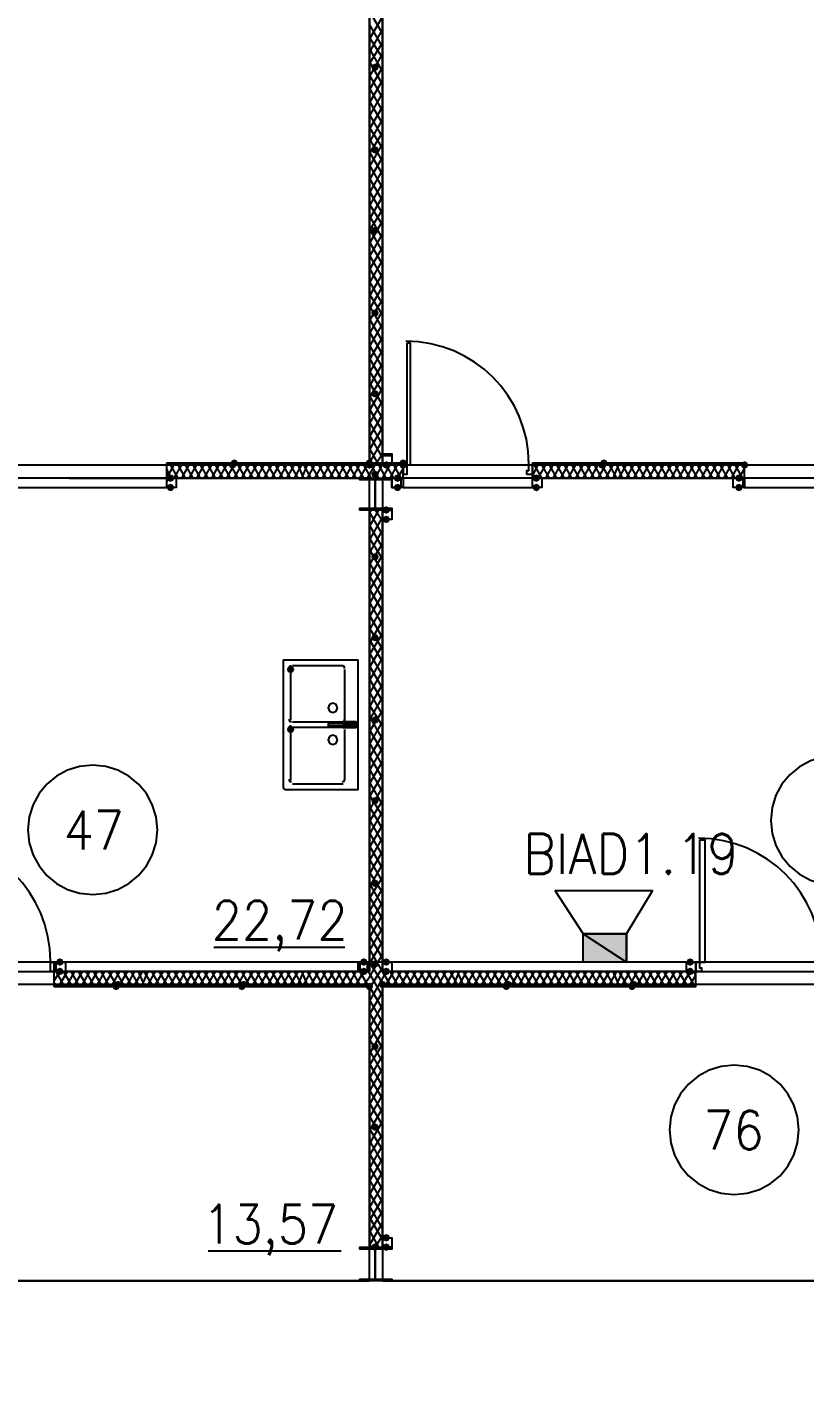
# Model space of a CAD drawing. Header units: millimetres. Extents: x 0 to 420, y 0 to 297.
# Drawn here: x 335 to 352.56, y 165.66 to 196.15 of the extents above; entities that cross this region are included whole.
import ezdxf

# ---------------------------------------------------------------- set-up
doc = ezdxf.new("R2010")
doc.units = ezdxf.units.MM
doc.layers.get('0').update_dxf_attribs({"linetype": 'CONTINUOUS'})
doc.styles.get("Standard").update_dxf_attribs({"font": 'STANDARD'})

msp = doc.modelspace()

# ---------------------------------------------------------------- hatches: boundary and pattern name
at = {"true_color": 0x000007}
for points in [[(342.942333, 195.241333), (342.917462, 195.181537), (342.857667, 195.156667), (342.797871, 195.181537), (342.773, 195.241333), (342.797871, 195.301129), (342.857667, 195.326), (342.917462, 195.301129)], [(342.942333, 193.378667), (342.917462, 193.318871), (342.857667, 193.294), (342.797871, 193.318871), (342.773, 193.378667), (342.797871, 193.438462), (342.857667, 193.463333), (342.917462, 193.438463)], [(342.942333, 191.558333), (342.917462, 191.498538), (342.857667, 191.473667), (342.797871, 191.498538), (342.773, 191.558333), (342.797871, 191.618129), (342.857667, 191.643), (342.917462, 191.618129)], [(342.942333, 189.695667), (342.917462, 189.635871), (342.857667, 189.611), (342.797871, 189.635871), (342.773, 189.695667), (342.797871, 189.755462), (342.857667, 189.780333), (342.917462, 189.755463)], [(342.942333, 187.875333), (342.917462, 187.815537), (342.857667, 187.790667), (342.797871, 187.815537), (342.773, 187.875333), (342.797871, 187.935129), (342.857667, 187.96), (342.917462, 187.935129)], [(343.196333, 186.266667), (343.171462, 186.206871), (343.111667, 186.182), (343.051871, 186.206871), (343.027, 186.266667), (343.051871, 186.326462), (343.111667, 186.351333), (343.171462, 186.326463)], [(338.328, 185.970333), (338.303129, 185.910537), (338.243333, 185.885667), (338.183538, 185.910537), (338.158667, 185.970333), (338.183537, 186.030129), (338.243333, 186.055), (338.303129, 186.030129)], [(342.942333, 186.055), (342.917462, 185.995204), (342.857667, 185.970333), (342.797871, 185.995204), (342.773, 186.055), (342.797871, 186.114796), (342.857667, 186.139667), (342.917462, 186.114796)], [(343.450333, 185.970333), (343.425462, 185.910537), (343.365667, 185.885667), (343.305871, 185.910537), (343.281, 185.970333), (343.305871, 186.030129), (343.365667, 186.055), (343.425462, 186.030129)], [(346.583, 185.970333), (346.558129, 185.910537), (346.498333, 185.885667), (346.438538, 185.910537), (346.413667, 185.970333), (346.438537, 186.030129), (346.498333, 186.055), (346.558129, 186.030129)], [(351.155, 185.970333), (351.130129, 185.910537), (351.070333, 185.885667), (351.010538, 185.910537), (350.985667, 185.970333), (351.010537, 186.030129), (351.070333, 186.055), (351.130129, 186.030129)], [(338.328, 185.758667), (338.303129, 185.698871), (338.243333, 185.674), (338.183538, 185.698871), (338.158667, 185.758667), (338.183537, 185.818462), (338.243333, 185.843333), (338.303129, 185.818463)], [(343.450333, 185.758667), (343.425462, 185.698871), (343.365667, 185.674), (343.305871, 185.698871), (343.281, 185.758667), (343.305871, 185.818462), (343.365667, 185.843333), (343.425462, 185.818463)], [(346.583, 185.758667), (346.558129, 185.698871), (346.498333, 185.674), (346.438538, 185.698871), (346.413667, 185.758667), (346.438537, 185.818462), (346.498333, 185.843333), (346.558129, 185.818463)], [(351.155, 185.758667), (351.130129, 185.698871), (351.070333, 185.674), (351.010538, 185.698871), (350.985667, 185.758667), (351.010537, 185.818462), (351.070333, 185.843333), (351.130129, 185.818463)], [(343.196333, 185.250667), (343.171462, 185.190871), (343.111667, 185.166), (343.051871, 185.190871), (343.027, 185.250667), (343.051871, 185.310462), (343.111667, 185.335333), (343.171462, 185.310463)], [(343.196333, 185.039), (343.171462, 184.979204), (343.111667, 184.954333), (343.051871, 184.979204), (343.027, 185.039), (343.051871, 185.098796), (343.111667, 185.123667), (343.171462, 185.098796)], [(342.942333, 184.192333), (342.917462, 184.132537), (342.857667, 184.107667), (342.797871, 184.132537), (342.773, 184.192333), (342.797871, 184.252129), (342.857667, 184.277), (342.917462, 184.252129)], [(342.942333, 182.372), (342.917462, 182.312204), (342.857667, 182.287333), (342.797871, 182.312204), (342.773, 182.372), (342.797871, 182.431796), (342.857667, 182.456667), (342.917462, 182.431796)], [(341.037333, 181.652333), (341.012462, 181.592537), (340.952667, 181.567667), (340.892871, 181.592537), (340.868, 181.652333), (340.892871, 181.712129), (340.952667, 181.737), (341.012462, 181.712129)], [(342.942333, 180.509333), (342.917462, 180.449537), (342.857667, 180.424667), (342.797871, 180.449537), (342.773, 180.509333), (342.797871, 180.569129), (342.857667, 180.594), (342.917462, 180.569129)], [(341.037333, 180.297667), (341.012462, 180.237871), (340.952667, 180.213), (340.892871, 180.237871), (340.868, 180.297667), (340.892871, 180.357462), (340.952667, 180.382333), (341.012462, 180.357463)], [(342.942333, 178.689), (342.917462, 178.629204), (342.857667, 178.604333), (342.797871, 178.629204), (342.773, 178.689), (342.797871, 178.748796), (342.857667, 178.773667), (342.917462, 178.748796)], [(342.942333, 176.826333), (342.917462, 176.766537), (342.857667, 176.741667), (342.797871, 176.766537), (342.773, 176.826333), (342.797871, 176.886129), (342.857667, 176.911), (342.917462, 176.886129)], [(335.830333, 175.048333), (335.805462, 174.988537), (335.745667, 174.963667), (335.685871, 174.988537), (335.661, 175.048333), (335.685871, 175.108129), (335.745667, 175.133), (335.805462, 175.108129)], [(342.688333, 175.048333), (342.663462, 174.988537), (342.603667, 174.963667), (342.543871, 174.988537), (342.519, 175.048333), (342.543871, 175.108129), (342.603667, 175.133), (342.663462, 175.108129)], [(342.942333, 175.006), (342.917462, 174.946204), (342.857667, 174.921333), (342.797871, 174.946204), (342.773, 175.006), (342.797871, 175.065796), (342.857667, 175.090667), (342.917462, 175.065796)], [(343.196333, 175.048333), (343.171462, 174.988537), (343.111667, 174.963667), (343.051871, 174.988537), (343.027, 175.048333), (343.051871, 175.108129), (343.111667, 175.133), (343.171462, 175.108129)], [(350.054333, 175.048333), (350.029462, 174.988537), (349.969667, 174.963667), (349.909871, 174.988537), (349.885, 175.048333), (349.909871, 175.108129), (349.969667, 175.133), (350.029462, 175.108129)], [(335.830333, 174.836667), (335.805462, 174.776871), (335.745667, 174.752), (335.685871, 174.776871), (335.661, 174.836667), (335.685871, 174.896462), (335.745667, 174.921333), (335.805462, 174.896463)], [(342.688333, 174.836667), (342.663462, 174.776871), (342.603667, 174.752), (342.543871, 174.776871), (342.519, 174.836667), (342.543871, 174.896462), (342.603667, 174.921333), (342.663462, 174.896463)], [(343.196333, 174.836667), (343.171462, 174.776871), (343.111667, 174.752), (343.051871, 174.776871), (343.027, 174.836667), (343.051871, 174.896462), (343.111667, 174.921333), (343.171462, 174.896463)], [(350.054333, 174.836667), (350.029462, 174.776871), (349.969667, 174.752), (349.909871, 174.776871), (349.885, 174.836667), (349.909871, 174.896462), (349.969667, 174.921333), (350.029462, 174.896463)], [(342.942333, 173.143333), (342.917462, 173.083537), (342.857667, 173.058667), (342.797871, 173.083537), (342.773, 173.143333), (342.797871, 173.203129), (342.857667, 173.228), (342.917462, 173.203129)], [(342.942333, 171.323), (342.917462, 171.263204), (342.857667, 171.238333), (342.797871, 171.263204), (342.773, 171.323), (342.797871, 171.382796), (342.857667, 171.407667), (342.917462, 171.382796)], [(342.942333, 168.613667), (342.917462, 168.553871), (342.857667, 168.529), (342.797871, 168.553871), (342.773, 168.613667), (342.797871, 168.673462), (342.857667, 168.698333), (342.917462, 168.673463)], [(343.196333, 168.825333), (343.171462, 168.765537), (343.111667, 168.740667), (343.051871, 168.765537), (343.027, 168.825333), (343.051871, 168.885129), (343.111667, 168.91), (343.171462, 168.885129)], [(343.196333, 168.613667), (343.171462, 168.553871), (343.111667, 168.529), (343.051871, 168.553871), (343.027, 168.613667), (343.051871, 168.673462), (343.111667, 168.698333), (343.171462, 168.673463)]]:
    msp.add_hatch(color=0, dxfattribs=at).paths.add_polyline_path(points, flags=0)
h = msp.add_hatch(color=0, dxfattribs=at)
h.paths.add_polyline_path([(342.730667, 186.309), (338.158667, 186.309), (342.730667, 186.266667)], flags=0)
h.paths.add_polyline_path([(338.158667, 186.309), (342.730667, 186.266667), (338.158667, 186.266667)], flags=0)
at = {"true_color": 0x0000fe}
for points in [[(339.725, 186.266667), (339.700129, 186.206871), (339.640333, 186.182), (339.580537, 186.206871), (339.555667, 186.266667), (339.580537, 186.326462), (339.640333, 186.351333), (339.700129, 186.326463)], [(339.767333, 186.309), (339.742462, 186.249204), (339.682667, 186.224333), (339.622871, 186.249204), (339.598, 186.309), (339.622871, 186.368796), (339.682667, 186.393667), (339.742462, 186.368796)], [(342.815333, 186.309), (342.790462, 186.249204), (342.730667, 186.224333), (342.670871, 186.249204), (342.646, 186.309), (342.670871, 186.368796), (342.730667, 186.393667), (342.790462, 186.368796)], [(342.815333, 186.309), (342.790462, 186.249204), (342.730667, 186.224333), (342.670871, 186.249204), (342.646, 186.309), (342.670871, 186.368796), (342.730667, 186.393667), (342.790462, 186.368796)], [(342.815333, 186.266667), (342.790462, 186.206871), (342.730667, 186.182), (342.670871, 186.206871), (342.646, 186.266667), (342.670871, 186.326462), (342.730667, 186.351333), (342.790462, 186.326463)], [(342.815333, 186.266667), (342.790462, 186.206871), (342.730667, 186.182), (342.670871, 186.206871), (342.646, 186.266667), (342.670871, 186.326462), (342.730667, 186.351333), (342.790462, 186.326463)], [(343.577333, 186.309), (343.552462, 186.249204), (343.492667, 186.224333), (343.432871, 186.249204), (343.408, 186.309), (343.432871, 186.368796), (343.492667, 186.393667), (343.552462, 186.368796)], [(343.577333, 186.266667), (343.552462, 186.206871), (343.492667, 186.182), (343.432871, 186.206871), (343.408, 186.266667), (343.432871, 186.326462), (343.492667, 186.351333), (343.552462, 186.326463)], [(348.064667, 186.266667), (348.039796, 186.206871), (347.98, 186.182), (347.920204, 186.206871), (347.895333, 186.266667), (347.920204, 186.326462), (347.98, 186.351333), (348.039796, 186.326463)], [(348.107, 186.309), (348.082129, 186.249204), (348.022333, 186.224333), (347.962538, 186.249204), (347.937667, 186.309), (347.962537, 186.368796), (348.022333, 186.393667), (348.082129, 186.368796)], [(351.282, 186.266667), (351.257129, 186.206871), (351.197333, 186.182), (351.137538, 186.206871), (351.112667, 186.266667), (351.137537, 186.326462), (351.197333, 186.351333), (351.257129, 186.326463)], [(351.282, 186.266667), (351.257129, 186.206871), (351.197333, 186.182), (351.137538, 186.206871), (351.112667, 186.266667), (351.137537, 186.326462), (351.197333, 186.351333), (351.257129, 186.326463)], [(337.100333, 174.498), (337.075462, 174.438204), (337.015667, 174.413333), (336.955871, 174.438204), (336.931, 174.498), (336.955871, 174.557796), (337.015667, 174.582667), (337.075462, 174.557796)], [(337.142667, 174.540333), (337.117796, 174.480537), (337.058, 174.455667), (336.998204, 174.480537), (336.973333, 174.540333), (336.998204, 174.600129), (337.058, 174.625), (337.117796, 174.600129)], [(339.936667, 174.498), (339.911796, 174.438204), (339.852, 174.413333), (339.792204, 174.438204), (339.767333, 174.498), (339.792204, 174.557796), (339.852, 174.582667), (339.911796, 174.557796)], [(339.979, 174.540333), (339.954129, 174.480537), (339.894333, 174.455667), (339.834538, 174.480537), (339.809667, 174.540333), (339.834537, 174.600129), (339.894333, 174.625), (339.954129, 174.600129)], [(342.815333, 174.498), (342.790462, 174.438204), (342.730667, 174.413333), (342.670871, 174.438204), (342.646, 174.498), (342.670871, 174.557796), (342.730667, 174.582667), (342.790462, 174.557796)], [(342.815333, 174.498), (342.790462, 174.438204), (342.730667, 174.413333), (342.670871, 174.438204), (342.646, 174.498), (342.670871, 174.557796), (342.730667, 174.582667), (342.790462, 174.557796)], [(343.111667, 174.540333), (343.086796, 174.480537), (343.027, 174.455667), (342.967204, 174.480537), (342.942333, 174.540333), (342.967204, 174.600129), (343.027, 174.625), (343.086796, 174.600129)], [(343.111667, 174.540333), (343.086796, 174.480537), (343.027, 174.455667), (342.967204, 174.480537), (342.942333, 174.540333), (342.967204, 174.600129), (343.027, 174.625), (343.086796, 174.600129)], [(345.905667, 174.498), (345.880796, 174.438204), (345.821, 174.413333), (345.761204, 174.438204), (345.736333, 174.498), (345.761204, 174.557796), (345.821, 174.582667), (345.880796, 174.557796)], [(345.948, 174.540333), (345.923129, 174.480537), (345.863333, 174.455667), (345.803537, 174.480537), (345.778667, 174.540333), (345.803537, 174.600129), (345.863333, 174.625), (345.923129, 174.600129)], [(348.742, 174.498), (348.717129, 174.438204), (348.657333, 174.413333), (348.597538, 174.438204), (348.572667, 174.498), (348.597537, 174.557796), (348.657333, 174.582667), (348.717129, 174.557796)], [(348.784333, 174.540333), (348.759462, 174.480537), (348.699667, 174.455667), (348.639871, 174.480537), (348.615, 174.540333), (348.639871, 174.600129), (348.699667, 174.625), (348.759462, 174.600129)]]:
    msp.add_hatch(color=0, dxfattribs=at).paths.add_polyline_path(points, flags=0)
at = {"true_color": 0x000007}
h = msp.add_hatch(color=0, dxfattribs=at)
h.paths.add_polyline_path([(343.492667, 186.309), (342.730667, 186.309), (343.492667, 186.266667)], flags=0)
h.paths.add_polyline_path([(342.730667, 186.309), (343.492667, 186.266667), (342.730667, 186.266667)], flags=0)
h = msp.add_hatch(color=0, dxfattribs=at)
h.paths.add_polyline_path([(351.197333, 186.309), (346.413667, 186.309), (351.197333, 186.266667)], flags=0)
h.paths.add_polyline_path([(346.413667, 186.309), (351.197333, 186.266667), (346.413667, 186.266667)], flags=0)
at = {"true_color": 0x000052}
h = msp.add_hatch(color=0, dxfattribs=at)
h.paths.add_polyline_path([(348.530334, 175.683333), (347.556667, 175.683333), (348.530334, 175.048333)], flags=0)
h.paths.add_polyline_path([(347.556667, 175.683333), (348.530334, 175.048333), (347.556667, 175.048333)], flags=0)
at = {"true_color": 0x000007}
h = msp.add_hatch(color=0, dxfattribs=at)
h.paths.add_polyline_path([(342.730667, 174.540333), (335.618667, 174.540333), (342.730667, 174.498)], flags=0)
h.paths.add_polyline_path([(335.618667, 174.540333), (342.730667, 174.498), (335.618667, 174.498)], flags=0)
h = msp.add_hatch(color=0, dxfattribs=at)
h.paths.add_polyline_path([(350.096667, 174.540333), (343.027, 174.540333), (350.096667, 174.498)], flags=0)
h.paths.add_polyline_path([(343.027, 174.540333), (350.096667, 174.498), (343.027, 174.498)], flags=0)

# ---------------------------------------------------------------- linework, layer by layer
at = {"color": 0, "true_color": 0x000007}
for points in [[(342.730667, 186.266667), (342.730667, 220.768333), (325.628, 220.768333), (325.628, 186.266667)], [(343.027, 186.266667), (360.129667, 186.266667), (360.129667, 220.768333), (343.027, 220.768333)], [(343.577333, 189.018333), (343.577333, 186.266667), (343.662, 186.266667), (343.662, 189.018333)], [(342.730667, 186.309), (338.158667, 186.309), (342.730667, 186.266667)], [(338.158667, 186.309), (342.730667, 186.266667), (338.158667, 186.266667)], [(338.158667, 186.266667), (338.158667, 186.309), (342.730667, 186.309), (342.730667, 186.266667), (338.158667, 186.266667), (342.730667, 186.266667), (342.730667, 186.309), (338.158667, 186.309)], [(343.492667, 186.309), (342.730667, 186.309), (343.492667, 186.266667)], [(342.730667, 186.309), (343.492667, 186.266667), (342.730667, 186.266667)], [(343.492667, 186.309), (342.730667, 186.309), (342.730667, 186.266667), (343.492667, 186.266667)], [(343.492667, 186.309), (342.730667, 186.309), (342.730667, 186.266667), (343.492667, 186.266667)], [(343.238667, 186.266667), (343.027, 186.266667), (343.027, 186.478333), (343.238667, 186.478333), (343.238667, 186.266667), (343.027, 186.266667), (343.027, 186.520667), (343.238667, 186.520667)], [(351.197333, 186.309), (346.413667, 186.309), (351.197333, 186.266667)], [(346.413667, 186.309), (351.197333, 186.266667), (346.413667, 186.266667)], [(346.413667, 186.266667), (346.413667, 186.309), (351.197333, 186.309), (351.197333, 186.266667), (346.413667, 186.266667), (351.197333, 186.266667), (351.197333, 186.309), (346.413667, 186.309)], [(343.492667, 186.055), (343.492667, 186.266667), (343.577333, 186.266667), (343.577333, 186.139667), (343.577333, 186.055)], [(343.492667, 186.266667), (343.492667, 186.055)], [(346.286667, 186.055), (346.286667, 186.139667), (346.329, 186.139667), (346.329, 186.266667), (346.413667, 186.266667), (346.413667, 186.055)], [(346.413667, 186.266667), (346.413667, 186.055)], [(325.628, 185.970333), (325.628, 174.836667), (342.730667, 174.836667), (342.730667, 185.970333)], [(343.238667, 185.250667), (342.519, 185.250667), (342.519, 185.293), (342.857667, 185.293), (342.857667, 185.928), (342.519, 185.928), (342.519, 185.970333), (343.238667, 185.970333), (343.238667, 185.928), (342.857667, 185.928), (342.857667, 185.293), (343.238667, 185.293)], [(360.129667, 185.970333), (343.027, 185.970333), (343.027, 174.836667), (360.129667, 174.836667)], [(343.492667, 185.758667), (343.238667, 185.758667), (343.238667, 185.970333), (343.492667, 185.970333)], [(343.450333, 185.758667), (343.450333, 185.970333), (343.238667, 185.970333), (343.238667, 185.758667)], [(346.625333, 185.758667), (346.413667, 185.758667), (346.413667, 185.970333), (346.625333, 185.970333), (346.625333, 185.758667), (346.413667, 185.758667), (346.413667, 185.970333), (346.625333, 185.970333)], [(350.943333, 185.970333), (351.155, 185.970333), (351.155, 185.758667), (350.943333, 185.758667), (350.943333, 185.970333), (351.197333, 185.970333), (351.197333, 185.758667), (350.943333, 185.758667)], [(343.238667, 185.039), (343.027, 185.039), (343.027, 185.250667), (343.238667, 185.250667), (343.238667, 185.039), (343.027, 185.039), (343.027, 185.250667), (343.238667, 185.250667)], [(340.783333, 181.821667), (340.783333, 178.985333), (340.825667, 178.943), (340.868, 178.943), (342.434333, 178.943), (342.476667, 178.943), (342.476667, 178.985333), (342.476667, 181.821667), (342.476667, 181.864), (342.434333, 181.864), (340.868, 181.864), (340.825667, 181.864), (340.783333, 181.864)], [(342.011, 180.7845), (341.980007, 180.85934), (341.905167, 180.890333), (341.830327, 180.85934), (341.799333, 180.7845), (341.830327, 180.70966), (341.905167, 180.678667), (341.980007, 180.70966)], [(341.841667, 180.424667), (341.799333, 180.424667), (341.799333, 180.382333), (341.841667, 180.382333), (342.392, 180.382333), (342.434333, 180.382333), (342.434333, 180.424667), (342.392, 180.424667)], [(342.138, 180.467), (342.138, 180.424667), (342.265, 180.424667), (342.265, 180.467)], [(342.138, 180.34), (342.265, 180.34), (342.265, 180.382333), (342.138, 180.382333)], [(342.265, 180.467), (342.265, 180.424667), (342.392, 180.424667), (342.434333, 180.424667), (342.434333, 180.382333), (342.392, 180.382333), (342.265, 180.382333), (342.265, 180.34), (342.434333, 180.34), (342.434333, 180.467)], [(342.011, 180.064833), (341.980007, 180.139673), (341.905167, 180.170667), (341.830327, 180.139673), (341.799333, 180.064833), (341.830327, 179.989993), (341.905167, 179.959), (341.980007, 179.989993)], [(350.181333, 177.8), (350.181333, 175.048333), (350.308333, 175.048333), (350.308333, 177.8)], [(335.534, 174.836667), (335.534, 174.921333), (335.534, 175.048333), (335.618667, 175.048333), (335.618667, 174.836667)], [(335.872667, 174.836667), (335.661, 174.836667), (335.661, 175.048333), (335.872667, 175.048333), (335.872667, 174.836667), (335.618667, 174.836667), (335.618667, 175.048333), (335.872667, 175.048333)], [(342.730667, 174.836667), (342.476667, 174.836667), (342.476667, 175.048333), (342.730667, 175.048333)], [(342.688333, 174.836667), (342.688333, 175.048333), (342.519, 175.048333), (342.519, 174.836667)], [(343.238667, 174.836667), (343.027, 174.836667), (343.027, 175.048333), (343.238667, 175.048333), (343.238667, 174.836667), (343.027, 174.836667), (343.027, 175.048333), (343.238667, 175.048333)], [(350.096667, 174.836667), (349.885, 174.836667), (349.885, 175.048333), (350.096667, 175.048333), (350.096667, 174.836667), (349.885, 174.836667), (349.885, 175.048333), (350.096667, 175.048333)], [(350.096667, 174.836667), (350.096667, 175.048333), (350.181333, 175.048333), (350.181333, 174.921333), (350.223667, 174.921333), (350.223667, 174.836667)], [(342.730667, 174.540333), (335.618667, 174.540333), (342.730667, 174.498)], [(335.618667, 174.540333), (342.730667, 174.498), (335.618667, 174.498)], [(335.618667, 174.498), (335.618667, 174.540333), (342.730667, 174.540333), (342.730667, 174.498), (335.618667, 174.498), (342.730667, 174.498), (342.730667, 174.540333), (335.618667, 174.540333)], [(350.096667, 174.540333), (343.027, 174.540333), (350.096667, 174.498)], [(343.027, 174.540333), (350.096667, 174.498), (343.027, 174.498)], [(350.096667, 174.540333), (343.027, 174.540333), (343.027, 174.498), (350.096667, 174.498)], [(350.096667, 174.540333), (343.027, 174.540333), (343.027, 174.498), (350.096667, 174.498)], [(343.238667, 167.851667), (342.519, 167.851667), (342.519, 167.894), (342.857667, 167.894), (342.857667, 168.571333), (342.519, 168.571333), (342.519, 168.613667), (343.238667, 168.613667), (343.238667, 168.571333), (342.857667, 168.571333), (342.857667, 167.894), (343.238667, 167.894)], [(343.238667, 168.613667), (343.027, 168.613667), (343.027, 168.825333), (343.238667, 168.825333), (343.238667, 168.613667), (343.027, 168.613667), (343.027, 168.825333), (343.238667, 168.825333)]]:
    msp.add_lwpolyline(points, close=True, dxfattribs=at)
for points in [[(343.027, 186.266667), (343.027, 202.649667), (342.730667, 202.649667), (342.730667, 186.266667)], [(343.027, 196.003333), (342.730667, 196.511333)], [(342.730667, 195.876333), (343.027, 196.384333)], [(343.027, 195.707), (342.730667, 196.215)], [(342.730667, 195.58), (343.027, 196.088)], [(343.027, 195.453), (342.730667, 195.918667)], [(342.730667, 195.326), (343.027, 195.791667)], [(343.027, 195.156667), (342.730667, 195.664667)], [(342.730667, 195.029667), (343.027, 195.537667)], [(343.027, 194.860333), (342.730667, 195.368333)], [(342.730667, 194.733333), (343.027, 195.241333)], [(343.027, 194.564), (342.730667, 195.072)], [(342.730667, 194.437), (343.027, 194.945)], [(343.027, 194.267667), (342.730667, 194.775667)], [(342.730667, 194.140667), (343.027, 194.648667)], [(343.027, 193.971333), (342.730667, 194.479333)], [(342.730667, 193.844333), (343.027, 194.352333)], [(343.027, 193.675), (342.730667, 194.183)], [(342.730667, 193.548), (343.027, 194.056)], [(343.027, 193.421), (342.730667, 193.886667)], [(342.730667, 193.294), (343.027, 193.759667)], [(343.027, 193.124667), (342.730667, 193.632667)], [(342.730667, 192.997667), (343.027, 193.505667)], [(343.027, 192.828333), (342.730667, 193.336333)], [(342.730667, 192.701333), (343.027, 193.209333)], [(343.027, 192.532), (342.730667, 193.04)], [(342.730667, 192.405), (343.027, 192.913)], [(343.027, 192.235667), (342.730667, 192.743667)], [(342.730667, 192.108667), (343.027, 192.616667)], [(343.027, 191.939333), (342.730667, 192.447333)], [(342.730667, 191.812333), (343.027, 192.320333)], [(343.027, 191.685333), (342.730667, 192.151)], [(342.730667, 191.558333), (343.027, 192.024)], [(343.027, 191.389), (342.730667, 191.897)], [(342.730667, 191.262), (343.027, 191.77)], [(343.027, 191.092667), (342.730667, 191.600667)], [(342.730667, 190.965667), (343.027, 191.473667)], [(343.027, 190.796333), (342.730667, 191.304333)], [(342.730667, 190.669333), (343.027, 191.177333)], [(343.027, 190.5), (342.730667, 191.008)], [(342.730667, 190.373), (343.027, 190.881)], [(343.027, 190.203667), (342.730667, 190.711667)], [(342.730667, 190.076667), (343.027, 190.584667)], [(343.027, 189.907333), (342.730667, 190.415333)], [(342.730667, 189.780333), (343.027, 190.288333)], [(343.027, 189.653333), (342.730667, 190.119)], [(342.730667, 189.526333), (343.027, 189.992)], [(343.027, 189.357), (342.730667, 189.865)], [(342.730667, 189.23), (343.027, 189.738)], [(343.027, 189.060667), (342.730667, 189.568667)], [(342.730667, 188.933667), (343.027, 189.441667)], [(343.027, 188.764333), (342.730667, 189.272333)], [(342.730667, 188.637333), (343.027, 189.145333)], [(346.329, 186.287833), (346.314684, 186.571342), (346.272666, 186.84666), (346.20434, 187.112395), (346.111099, 187.367151), (345.994337, 187.609537), (345.855448, 187.838157), (345.695824, 188.051619), (345.516861, 188.248528), (345.319952, 188.427491), (345.106491, 188.587114), (344.87787, 188.726004), (344.635485, 188.842766), (344.380728, 188.936007), (344.114994, 189.004333), (343.839675, 189.046351), (343.556167, 189.060667)], [(343.027, 188.468), (342.730667, 188.976)], [(342.730667, 188.341), (343.027, 188.849)], [(343.027, 188.171667), (342.730667, 188.679667)], [(342.730667, 188.044667), (343.027, 188.552667)], [(343.027, 187.917667), (342.730667, 188.383333)], [(342.730667, 187.790667), (343.027, 188.256333)], [(343.027, 187.621333), (342.730667, 188.129333)], [(342.730667, 187.494333), (343.027, 188.002333)], [(343.027, 187.325), (342.730667, 187.833)], [(342.730667, 187.198), (343.027, 187.706)], [(343.027, 187.028667), (342.730667, 187.536667)], [(342.730667, 186.901667), (343.027, 187.409667)], [(343.027, 186.732333), (342.730667, 187.240333)], [(342.730667, 186.605333), (343.027, 187.113333)], [(343.027, 186.436), (342.730667, 186.944)], [(342.730667, 186.309), (343.027, 186.817)], [(342.942333, 186.266667), (342.730667, 186.647667)], [(342.730667, 186.266667), (338.158667, 186.266667), (342.730667, 186.309), (338.158667, 186.309)], [(342.773, 186.266667), (342.730667, 186.351333)], [(343.492667, 186.309), (342.730667, 186.309), (343.492667, 186.309), (342.730667, 186.266667)], [(342.857667, 186.266667), (343.027, 186.520667)], [(343.111667, 186.478333), (343.111667, 186.520667)], [(351.197333, 186.266667), (346.413667, 186.266667), (351.197333, 186.309), (346.413667, 186.309)], [(338.158667, 186.224333), (338.158667, 186.266667)], [(338.158667, 185.970333), (338.328, 186.266667)], [(338.158667, 185.970333), (338.158667, 186.266667)], [(338.158667, 185.970333), (338.158667, 186.266667)], [(342.730667, 186.266667), (338.158667, 186.266667)], [(338.243333, 185.970333), (338.158667, 186.182)], [(338.412667, 185.970333), (338.243333, 186.266667)], [(338.328, 185.970333), (338.497333, 186.266667)], [(338.582, 185.970333), (338.412667, 186.266667)], [(338.497333, 185.970333), (338.666667, 186.266667)], [(338.751333, 185.970333), (338.582, 186.266667)], [(338.666667, 185.970333), (338.836, 186.266667)], [(338.920667, 185.970333), (338.751333, 186.266667)], [(338.836, 185.970333), (339.005333, 186.266667)], [(339.09, 185.970333), (338.920667, 186.266667)], [(339.005333, 185.970333), (339.174667, 186.266667)], [(339.259333, 185.970333), (339.09, 186.266667)], [(339.174667, 185.970333), (339.344, 186.266667)], [(339.428667, 185.970333), (339.259333, 186.266667)], [(339.344, 185.970333), (339.513333, 186.266667)], [(339.598, 185.970333), (339.428667, 186.266667)], [(339.513333, 185.970333), (339.682667, 186.266667)], [(339.767333, 185.970333), (339.598, 186.266667)], [(339.682667, 185.970333), (339.852, 186.266667)], [(339.936667, 185.970333), (339.767333, 186.266667)], [(339.852, 185.970333), (340.021333, 186.266667)], [(340.106, 185.970333), (339.936667, 186.266667)], [(340.021333, 185.970333), (340.190667, 186.266667)], [(340.275333, 185.970333), (340.106, 186.266667)], [(340.190667, 185.970333), (340.36, 186.266667)], [(340.444667, 185.970333), (340.275333, 186.266667)], [(340.36, 185.970333), (340.529333, 186.266667)], [(340.614, 185.970333), (340.444667, 186.266667)], [(340.529333, 185.970333), (340.698667, 186.266667)], [(340.783333, 185.970333), (340.614, 186.266667)], [(340.698667, 185.970333), (340.868, 186.266667)], [(340.952667, 185.970333), (340.783333, 186.266667)], [(340.868, 185.970333), (341.037333, 186.266667)], [(341.122, 185.970333), (340.952667, 186.266667)], [(341.037333, 185.970333), (341.206667, 186.266667)], [(341.249, 185.970333), (341.122, 186.266667)], [(341.206667, 185.970333), (341.333667, 186.266667)], [(341.418333, 185.970333), (341.249, 186.266667)], [(341.333667, 185.970333), (341.503, 186.266667)], [(341.587667, 185.970333), (341.418333, 186.266667)], [(341.503, 185.970333), (341.672333, 186.266667)], [(341.757, 185.970333), (341.587667, 186.266667)], [(341.672333, 185.970333), (341.841667, 186.266667)], [(341.926333, 185.970333), (341.757, 186.266667)], [(341.841667, 185.970333), (342.011, 186.266667)], [(342.095667, 185.970333), (341.926333, 186.266667)], [(342.011, 185.970333), (342.180333, 186.266667)], [(342.265, 185.970333), (342.095667, 186.266667)], [(342.180333, 185.970333), (342.349667, 186.266667)], [(342.434333, 185.970333), (342.265, 186.266667)], [(342.349667, 185.970333), (342.519, 186.266667)], [(342.603667, 185.970333), (342.434333, 186.266667)], [(342.519, 185.970333), (342.688333, 186.266667)], [(342.773, 185.970333), (342.603667, 186.266667)], [(342.688333, 185.970333), (342.857667, 186.266667)], [(342.942333, 185.970333), (342.773, 186.266667)], [(342.857667, 185.970333), (343.027, 186.266667)], [(343.111667, 185.970333), (342.942333, 186.266667)], [(343.027, 185.970333), (343.196333, 186.266667)], [(343.492667, 186.266667), (343.027, 186.266667)], [(343.281, 185.970333), (343.111667, 186.266667)], [(343.196333, 185.970333), (343.365667, 186.266667)], [(343.450333, 185.970333), (343.281, 186.266667)], [(343.365667, 185.970333), (343.492667, 186.182)], [(343.492667, 186.224333), (343.450333, 186.266667)], [(343.492667, 185.970333), (343.492667, 186.055), (343.492667, 186.266667)], [(343.492667, 185.970333), (343.492667, 186.055)], [(346.413667, 186.012667), (346.540667, 186.266667)], [(346.413667, 185.970333), (346.413667, 186.055), (346.413667, 186.266667)], [(351.197333, 186.266667), (346.413667, 186.266667)], [(346.456, 185.970333), (346.413667, 186.097333)], [(346.413667, 185.970333), (346.413667, 186.055)], [(346.625333, 185.970333), (346.456, 186.266667)], [(346.540667, 185.970333), (346.71, 186.266667)], [(346.794667, 185.970333), (346.625333, 186.266667)], [(346.71, 185.970333), (346.879333, 186.266667)], [(346.964, 185.970333), (346.794667, 186.266667)], [(346.879333, 185.970333), (347.048667, 186.266667)], [(347.133333, 185.970333), (346.964, 186.266667)], [(347.048667, 185.970333), (347.218, 186.266667)], [(347.302667, 185.970333), (347.133333, 186.266667)], [(347.218, 185.970333), (347.387333, 186.266667)], [(347.472, 185.970333), (347.302667, 186.266667)], [(347.387333, 185.970333), (347.556667, 186.266667)], [(347.641333, 185.970333), (347.472, 186.266667)], [(347.556667, 185.970333), (347.726, 186.266667)], [(347.810667, 185.970333), (347.641333, 186.266667)], [(347.726, 185.970333), (347.895333, 186.266667)], [(347.98, 185.970333), (347.810667, 186.266667)], [(347.895333, 185.970333), (348.064667, 186.266667)], [(348.149333, 185.970333), (347.98, 186.266667)], [(348.064667, 185.970333), (348.234, 186.266667)], [(348.318667, 185.970333), (348.149333, 186.266667)], [(348.234, 185.970333), (348.361, 186.266667)], [(348.445667, 185.970333), (348.318667, 186.266667)], [(348.361, 185.970333), (348.530333, 186.266667)], [(348.615, 185.970333), (348.445667, 186.266667)], [(348.530333, 185.970333), (348.699667, 186.266667)], [(348.784333, 185.970333), (348.615, 186.266667)], [(348.699667, 185.970333), (348.869, 186.266667)], [(348.953667, 185.970333), (348.784333, 186.266667)], [(348.869, 185.970333), (349.038333, 186.266667)], [(349.123, 185.970333), (348.953667, 186.266667)], [(349.038333, 185.970333), (349.207667, 186.266667)], [(349.292333, 185.970333), (349.123, 186.266667)], [(349.207667, 185.970333), (349.377, 186.266667)], [(349.461667, 185.970333), (349.292333, 186.266667)], [(349.377, 185.970333), (349.546333, 186.266667)], [(349.631, 185.970333), (349.461667, 186.266667)], [(349.546333, 185.970333), (349.715667, 186.266667)], [(349.800333, 185.970333), (349.631, 186.266667)], [(349.715667, 185.970333), (349.885, 186.266667)], [(349.969667, 185.970333), (349.800333, 186.266667)], [(349.885, 185.970333), (350.054333, 186.266667)], [(350.139, 185.970333), (349.969667, 186.266667)], [(350.054333, 185.970333), (350.223667, 186.266667)], [(350.308333, 185.970333), (350.139, 186.266667)], [(350.223667, 185.970333), (350.393, 186.266667)], [(350.477667, 185.970333), (350.308333, 186.266667)], [(350.393, 185.970333), (350.562333, 186.266667)], [(350.647, 185.970333), (350.477667, 186.266667)], [(350.562333, 185.970333), (350.731667, 186.266667)], [(350.816333, 185.970333), (350.647, 186.266667)], [(350.731667, 185.970333), (350.901, 186.266667)], [(350.985667, 185.970333), (350.816333, 186.266667)], [(350.901, 185.970333), (351.070333, 186.266667)], [(351.155, 185.970333), (350.985667, 186.266667)], [(351.070333, 185.970333), (351.197333, 186.182)], [(351.197333, 186.182), (351.155, 186.266667)], [(351.197333, 185.970333), (351.197333, 186.266667)], [(351.197333, 185.970333), (351.197333, 186.266667)], [(335.957333, 185.970333), (333.798333, 185.970333), (333.798333, 185.885667)], [(333.798333, 185.885667), (333.798333, 185.758667), (335.957333, 185.758667)], [(335.957333, 185.970333), (338.158667, 185.970333), (338.370333, 185.970333), (338.370333, 185.758667), (338.158667, 185.758667), (338.158667, 185.970333), (338.370333, 185.970333), (338.370333, 185.758667), (338.158667, 185.758667), (338.158667, 185.970333), (338.158667, 185.885667)], [(335.957333, 185.758667), (338.158667, 185.758667), (338.158667, 185.885667)], [(338.158667, 185.970333), (343.492667, 185.970333)], [(342.519, 185.928), (342.519, 185.970333)], [(342.688333, 185.928), (342.688333, 185.970333)], [(342.857667, 185.250667), (342.857667, 185.970333)], [(343.027, 185.928), (343.027, 185.970333)], [(343.196333, 185.928), (343.196333, 185.970333)], [(344.932, 185.970333), (343.492667, 185.970333), (343.492667, 185.885667)], [(343.492667, 185.885667), (343.492667, 185.758667), (344.932, 185.758667)], [(346.413667, 185.885667), (346.413667, 185.970333), (344.932, 185.970333)], [(344.932, 185.758667), (346.413667, 185.758667), (346.413667, 185.885667)], [(346.413667, 185.970333), (351.197333, 185.970333)], [(353.356333, 185.970333), (351.197333, 185.970333), (351.197333, 185.885667)], [(351.197333, 185.885667), (351.197333, 185.758667), (353.356333, 185.758667)], [(342.519, 185.250667), (342.519, 185.293)], [(342.688333, 185.250667), (342.688333, 185.293)], [(342.730667, 185.166), (342.773, 185.250667)], [(342.730667, 184.869667), (342.942333, 185.250667)], [(343.027, 174.836667), (343.027, 185.250667), (342.730667, 185.250667), (342.730667, 174.836667)], [(343.027, 184.700333), (342.730667, 185.208333)], [(342.730667, 184.573333), (343.027, 185.081333)], [(343.027, 184.996667), (342.857667, 185.250667)], [(343.027, 185.250667), (343.027, 185.293)], [(343.196333, 185.250667), (343.196333, 185.293)], [(343.027, 184.404), (342.730667, 184.912)], [(342.730667, 184.277), (343.027, 184.785)], [(343.027, 184.15), (342.730667, 184.615667)], [(342.730667, 184.023), (343.027, 184.488667)], [(343.027, 183.853667), (342.730667, 184.361667)], [(342.730667, 183.726667), (343.027, 184.234667)], [(343.027, 183.557333), (342.730667, 184.065333)], [(342.730667, 183.430333), (343.027, 183.938333)], [(343.027, 183.261), (342.730667, 183.769)], [(342.730667, 183.134), (343.027, 183.642)], [(343.027, 182.964667), (342.730667, 183.472667)], [(342.730667, 182.837667), (343.027, 183.345667)], [(343.027, 182.668333), (342.730667, 183.176333)], [(342.730667, 182.541333), (343.027, 183.049333)], [(343.027, 182.372), (342.730667, 182.88)], [(342.730667, 182.245), (343.027, 182.753)], [(343.027, 182.118), (342.730667, 182.583667)], [(342.730667, 181.991), (343.027, 182.456667)], [(343.027, 181.821667), (342.730667, 182.329667)], [(342.730667, 181.694667), (343.027, 182.202667)], [(343.027, 181.525333), (342.730667, 182.033333)], [(340.973833, 181.737), (340.928939, 181.718394), (340.910333, 181.6735)], [(342.138, 181.737), (340.995, 181.737)], [(342.180333, 181.6735), (342.161728, 181.718394), (342.116833, 181.737)], [(342.730667, 181.398333), (343.027, 181.906333)], [(343.027, 181.229), (342.730667, 181.737)], [(340.952667, 181.652333), (340.952667, 180.509333)], [(342.180333, 180.509333), (342.180333, 181.652333)], [(342.730667, 181.102), (343.027, 181.61)], [(343.027, 180.932667), (342.730667, 181.440667)], [(342.730667, 180.805667), (343.027, 181.313667)], [(343.027, 180.636333), (342.730667, 181.144333)], [(342.730667, 180.509333), (343.027, 181.017333)], [(343.027, 180.382333), (342.730667, 180.848)], [(340.910333, 180.5305), (340.928939, 180.485605), (340.973833, 180.467)], [(342.116833, 180.467), (342.161728, 180.485605), (342.180333, 180.5305)], [(342.730667, 180.255333), (343.027, 180.721)], [(343.027, 180.086), (342.730667, 180.594)], [(340.973833, 180.382333), (340.928939, 180.363728), (340.910333, 180.318833)], [(340.952667, 180.297667), (340.952667, 179.154667)], [(340.995, 180.467), (342.138, 180.467)], [(342.138, 180.34), (340.995, 180.34)], [(342.180333, 180.318833), (342.161728, 180.363728), (342.116833, 180.382333)], [(342.180333, 179.154667), (342.180333, 180.297667)], [(342.730667, 179.959), (343.027, 180.467)], [(343.027, 179.789667), (342.730667, 180.297667)], [(342.730667, 179.662667), (343.027, 180.170667)], [(343.027, 179.493333), (342.730667, 180.001333)], [(342.730667, 179.366333), (343.027, 179.874333)], [(343.027, 179.197), (342.730667, 179.705)], [(354.711, 178.2445), (354.681328, 178.538844), (354.596228, 178.812996), (354.461572, 179.061083), (354.283232, 179.277232), (354.067083, 179.455572), (353.818996, 179.590228), (353.544844, 179.675328), (353.2505, 179.705), (352.956156, 179.675328), (352.682004, 179.590228), (352.433917, 179.455572), (352.217768, 179.277232), (352.039428, 179.061083), (351.904772, 178.812996), (351.819672, 178.538844), (351.79, 178.2445)], [(337.947, 178.032833), (337.917328, 178.327177), (337.832228, 178.601329), (337.697572, 178.849416), (337.519232, 179.065566), (337.303083, 179.243905), (337.054996, 179.378561), (336.780844, 179.463661), (336.4865, 179.493333), (336.192156, 179.463661), (335.918004, 179.378561), (335.669917, 179.243905), (335.453768, 179.065566), (335.275428, 178.849416), (335.140772, 178.601329), (335.055672, 178.327177), (335.026, 178.032833)], [(342.730667, 179.07), (343.027, 179.578)], [(343.027, 178.900667), (342.730667, 179.408667)], [(340.910333, 179.175833), (340.928939, 179.130939), (340.973833, 179.112333)], [(340.995, 179.07), (342.138, 179.07)], [(342.116833, 179.112333), (342.161728, 179.130939), (342.180333, 179.175833)], [(342.730667, 178.773667), (343.027, 179.281667)], [(343.027, 178.604333), (342.730667, 179.112333)], [(342.730667, 178.477333), (343.027, 178.985333)], [(343.027, 178.350333), (342.730667, 178.816)], [(342.730667, 178.223333), (343.027, 178.689)], [(343.027, 178.054), (342.730667, 178.562)], [(342.730667, 177.927), (343.027, 178.435)], [(343.027, 177.757667), (342.730667, 178.265667)], [(342.730667, 177.630667), (343.027, 178.138667)], [(351.79, 178.2445), (351.819672, 177.950156), (351.904772, 177.676004), (352.039428, 177.427917), (352.217768, 177.211768), (352.433917, 177.033428), (352.682004, 176.898772), (352.956156, 176.813672), (353.2505, 176.784), (353.544844, 176.813672), (353.818996, 176.898772), (354.067083, 177.033428), (354.283232, 177.211768), (354.461572, 177.427917), (354.596228, 177.676004), (354.681328, 177.950156), (354.711, 178.2445)], [(335.534, 175.0695), (335.519684, 175.353009), (335.477666, 175.628327), (335.40934, 175.894061), (335.316099, 176.148818), (335.199337, 176.391204), (335.060448, 176.619824), (334.900824, 176.833286), (334.721861, 177.030195), (334.524952, 177.209158), (334.311491, 177.368781), (334.08287, 177.50767), (333.840485, 177.624432), (333.585728, 177.717674), (333.319994, 177.786), (333.044675, 177.828018), (332.761167, 177.842333)], [(335.026, 178.032833), (335.055672, 177.73849), (335.140772, 177.464338), (335.275428, 177.216251), (335.453768, 177.000101), (335.669917, 176.821762), (335.918004, 176.687106), (336.192156, 176.602005), (336.4865, 176.572333), (336.780844, 176.602005), (337.054996, 176.687106), (337.303083, 176.821762), (337.519232, 177.000101), (337.697572, 177.216251), (337.832228, 177.464338), (337.917328, 177.73849), (337.947, 178.032833)], [(343.027, 177.461333), (342.730667, 177.969333)], [(342.730667, 177.334333), (343.027, 177.842333)], [(352.933, 175.0695), (352.918684, 175.353009), (352.876666, 175.628327), (352.80834, 175.894061), (352.715099, 176.148818), (352.598337, 176.391204), (352.459448, 176.619824), (352.299824, 176.833286), (352.120861, 177.030195), (351.923952, 177.209158), (351.710491, 177.368781), (351.48187, 177.50767), (351.239485, 177.624432), (350.984728, 177.717674), (350.718994, 177.786), (350.443675, 177.828018), (350.160167, 177.842333)], [(343.027, 177.165), (342.730667, 177.673)], [(342.730667, 177.038), (343.027, 177.546)], [(343.027, 176.868667), (342.730667, 177.376667)], [(342.730667, 176.741667), (343.027, 177.249667)], [(343.027, 176.614667), (342.730667, 177.080333)], [(342.730667, 176.487667), (343.027, 176.953333)], [(343.027, 176.318333), (342.730667, 176.826333)], [(342.730667, 176.191333), (343.027, 176.699333)], [(343.027, 176.022), (342.730667, 176.53)], [(342.730667, 175.895), (343.027, 176.403)], [(343.027, 175.725667), (342.730667, 176.233667)], [(342.730667, 175.598667), (343.027, 176.106667)], [(343.027, 175.429333), (342.730667, 175.937333)], [(342.730667, 175.302333), (343.027, 175.810333)], [(343.027, 175.133), (342.730667, 175.641)], [(339.217, 175.387), (342.180333, 175.387)], [(342.730667, 175.006), (343.027, 175.514)], [(343.027, 174.836667), (342.730667, 175.344667)], [(335.618667, 174.921333), (335.618667, 175.048333), (334.179333, 175.048333)], [(342.730667, 174.709667), (343.027, 175.217667)], [(343.027, 174.582667), (342.730667, 175.048333)], [(351.578333, 175.048333), (350.096667, 175.048333), (350.096667, 174.921333)], [(353.017667, 174.921333), (353.017667, 175.048333), (351.578333, 175.048333)], [(334.179333, 174.836667), (335.618667, 174.836667), (335.618667, 174.921333)], [(335.618667, 174.625), (335.745667, 174.836667)], [(335.618667, 174.540333), (335.618667, 174.836667)], [(335.618667, 174.540333), (335.618667, 174.836667)], [(342.730667, 174.836667), (335.618667, 174.836667)], [(335.830333, 174.540333), (335.661, 174.836667)], [(335.745667, 174.540333), (335.915, 174.836667)], [(335.999667, 174.540333), (335.830333, 174.836667)], [(335.915, 174.540333), (336.084333, 174.836667)], [(336.169, 174.540333), (335.999667, 174.836667)], [(336.084333, 174.540333), (336.253667, 174.836667)], [(336.338333, 174.540333), (336.169, 174.836667)], [(336.253667, 174.540333), (336.423, 174.836667)], [(336.507667, 174.540333), (336.338333, 174.836667)], [(336.423, 174.540333), (336.592333, 174.836667)], [(336.677, 174.540333), (336.507667, 174.836667)], [(336.592333, 174.540333), (336.761667, 174.836667)], [(336.846333, 174.540333), (336.677, 174.836667)], [(336.761667, 174.540333), (336.931, 174.836667)], [(337.015667, 174.540333), (336.846333, 174.836667)], [(336.931, 174.540333), (337.100333, 174.836667)], [(337.185, 174.540333), (337.015667, 174.836667)], [(337.100333, 174.540333), (337.269667, 174.836667)], [(337.354333, 174.540333), (337.185, 174.836667)], [(337.269667, 174.540333), (337.439, 174.836667)], [(337.523667, 174.540333), (337.354333, 174.836667)], [(337.439, 174.540333), (337.608333, 174.836667)], [(337.650667, 174.540333), (337.523667, 174.836667)], [(337.608333, 174.540333), (337.735333, 174.836667)], [(337.82, 174.540333), (337.650667, 174.836667)], [(337.735333, 174.540333), (337.904667, 174.836667)], [(337.989333, 174.540333), (337.82, 174.836667)], [(337.904667, 174.540333), (338.074, 174.836667)], [(338.158667, 174.540333), (337.989333, 174.836667)], [(338.074, 174.540333), (338.243333, 174.836667)], [(338.328, 174.540333), (338.158667, 174.836667)], [(338.243333, 174.540333), (338.412667, 174.836667)], [(338.497333, 174.540333), (338.328, 174.836667)], [(338.412667, 174.540333), (338.582, 174.836667)], [(338.666667, 174.540333), (338.497333, 174.836667)], [(338.582, 174.540333), (338.751333, 174.836667)], [(338.836, 174.540333), (338.666667, 174.836667)], [(338.751333, 174.540333), (338.920667, 174.836667)], [(339.005333, 174.540333), (338.836, 174.836667)], [(338.920667, 174.540333), (339.09, 174.836667)], [(339.174667, 174.540333), (339.005333, 174.836667)], [(339.09, 174.540333), (339.259333, 174.836667)], [(339.344, 174.540333), (339.174667, 174.836667)], [(339.259333, 174.540333), (339.428667, 174.836667)], [(339.513333, 174.540333), (339.344, 174.836667)], [(339.428667, 174.540333), (339.598, 174.836667)], [(339.682667, 174.540333), (339.513333, 174.836667)], [(339.598, 174.540333), (339.767333, 174.836667)], [(339.852, 174.540333), (339.682667, 174.836667)], [(339.767333, 174.540333), (339.936667, 174.836667)], [(340.021333, 174.540333), (339.852, 174.836667)], [(339.936667, 174.540333), (340.106, 174.836667)], [(340.190667, 174.540333), (340.021333, 174.836667)], [(340.106, 174.540333), (340.275333, 174.836667)], [(340.36, 174.540333), (340.190667, 174.836667)], [(340.275333, 174.540333), (340.444667, 174.836667)], [(340.529333, 174.540333), (340.36, 174.836667)], [(340.444667, 174.540333), (340.614, 174.836667)], [(340.698667, 174.540333), (340.529333, 174.836667)], [(340.614, 174.540333), (340.783333, 174.836667)], [(340.868, 174.540333), (340.698667, 174.836667)], [(340.783333, 174.540333), (340.952667, 174.836667)], [(341.037333, 174.540333), (340.868, 174.836667)], [(340.952667, 174.540333), (341.122, 174.836667)], [(341.206667, 174.540333), (341.037333, 174.836667)], [(341.122, 174.540333), (341.249, 174.836667)], [(341.333667, 174.540333), (341.206667, 174.836667)], [(341.249, 174.540333), (341.418333, 174.836667)], [(341.503, 174.540333), (341.333667, 174.836667)], [(341.418333, 174.540333), (341.587667, 174.836667)], [(341.672333, 174.540333), (341.503, 174.836667)], [(341.587667, 174.540333), (341.757, 174.836667)], [(341.841667, 174.540333), (341.672333, 174.836667)], [(341.757, 174.540333), (341.926333, 174.836667)], [(342.011, 174.540333), (341.841667, 174.836667)], [(341.926333, 174.540333), (342.095667, 174.836667)], [(342.180333, 174.540333), (342.011, 174.836667)], [(342.095667, 174.540333), (342.265, 174.836667)], [(342.349667, 174.540333), (342.180333, 174.836667)], [(342.265, 174.540333), (342.434333, 174.836667)], [(342.519, 174.540333), (342.349667, 174.836667)], [(342.434333, 174.540333), (342.603667, 174.836667)], [(342.688333, 174.540333), (342.519, 174.836667)], [(342.730667, 174.794333), (342.688333, 174.836667)], [(342.730667, 174.455667), (343.027, 174.921333)], [(343.027, 174.286333), (342.730667, 174.794333)], [(343.027, 174.667333), (343.111667, 174.836667)], [(343.196333, 174.540333), (343.027, 174.836667)], [(350.096667, 174.836667), (343.027, 174.836667)], [(343.111667, 174.540333), (343.281, 174.836667)], [(343.365667, 174.540333), (343.196333, 174.836667)], [(343.281, 174.540333), (343.450333, 174.836667)], [(343.535, 174.540333), (343.365667, 174.836667)], [(343.450333, 174.540333), (343.619667, 174.836667)], [(343.704333, 174.540333), (343.535, 174.836667)], [(343.619667, 174.540333), (343.789, 174.836667)], [(343.873667, 174.540333), (343.704333, 174.836667)], [(343.789, 174.540333), (343.958333, 174.836667)], [(344.043, 174.540333), (343.873667, 174.836667)], [(343.958333, 174.540333), (344.127667, 174.836667)], [(344.212333, 174.540333), (344.043, 174.836667)], [(344.127667, 174.540333), (344.297, 174.836667)], [(344.381667, 174.540333), (344.212333, 174.836667)], [(344.297, 174.540333), (344.466333, 174.836667)], [(344.551, 174.540333), (344.381667, 174.836667)], [(344.466333, 174.540333), (344.635667, 174.836667)], [(344.720333, 174.540333), (344.551, 174.836667)], [(344.635667, 174.540333), (344.762667, 174.836667)], [(344.847333, 174.540333), (344.720333, 174.836667)], [(344.762667, 174.540333), (344.932, 174.836667)], [(345.016667, 174.540333), (344.847333, 174.836667)], [(344.932, 174.540333), (345.101333, 174.836667)], [(345.186, 174.540333), (345.016667, 174.836667)], [(345.101333, 174.540333), (345.270667, 174.836667)], [(345.355333, 174.540333), (345.186, 174.836667)], [(345.270667, 174.540333), (345.44, 174.836667)], [(345.524667, 174.540333), (345.355333, 174.836667)], [(345.44, 174.540333), (345.609333, 174.836667)], [(345.694, 174.540333), (345.524667, 174.836667)], [(345.609333, 174.540333), (345.778667, 174.836667)], [(345.863333, 174.540333), (345.694, 174.836667)], [(345.778667, 174.540333), (345.948, 174.836667)], [(346.032667, 174.540333), (345.863333, 174.836667)], [(345.948, 174.540333), (346.117333, 174.836667)], [(346.202, 174.540333), (346.032667, 174.836667)], [(346.117333, 174.540333), (346.286667, 174.836667)], [(346.371333, 174.540333), (346.202, 174.836667)], [(346.286667, 174.540333), (346.456, 174.836667)], [(346.540667, 174.540333), (346.371333, 174.836667)], [(346.456, 174.540333), (346.625333, 174.836667)], [(346.71, 174.540333), (346.540667, 174.836667)], [(346.625333, 174.540333), (346.794667, 174.836667)], [(346.879333, 174.540333), (346.71, 174.836667)], [(346.794667, 174.540333), (346.964, 174.836667)], [(347.048667, 174.540333), (346.879333, 174.836667)], [(346.964, 174.540333), (347.133333, 174.836667)], [(347.218, 174.540333), (347.048667, 174.836667)], [(347.133333, 174.540333), (347.302667, 174.836667)], [(347.387333, 174.540333), (347.218, 174.836667)], [(347.302667, 174.540333), (347.472, 174.836667)], [(347.556667, 174.540333), (347.387333, 174.836667)], [(347.472, 174.540333), (347.641333, 174.836667)], [(347.726, 174.540333), (347.556667, 174.836667)], [(347.641333, 174.540333), (347.810667, 174.836667)], [(347.895333, 174.540333), (347.726, 174.836667)], [(347.810667, 174.540333), (347.98, 174.836667)], [(348.064667, 174.540333), (347.895333, 174.836667)], [(347.98, 174.540333), (348.149333, 174.836667)], [(348.234, 174.540333), (348.064667, 174.836667)], [(348.149333, 174.540333), (348.318667, 174.836667)], [(348.361, 174.540333), (348.234, 174.836667)], [(348.318667, 174.540333), (348.445667, 174.836667)], [(348.530333, 174.540333), (348.361, 174.836667)], [(348.445667, 174.540333), (348.615, 174.836667)], [(348.699667, 174.540333), (348.530333, 174.836667)], [(348.615, 174.540333), (348.784333, 174.836667)], [(348.869, 174.540333), (348.699667, 174.836667)], [(348.784333, 174.540333), (348.953667, 174.836667)], [(349.038333, 174.540333), (348.869, 174.836667)], [(348.953667, 174.540333), (349.123, 174.836667)], [(349.207667, 174.540333), (349.038333, 174.836667)], [(349.123, 174.540333), (349.292333, 174.836667)], [(349.377, 174.540333), (349.207667, 174.836667)], [(349.292333, 174.540333), (349.461667, 174.836667)], [(349.546333, 174.540333), (349.377, 174.836667)], [(349.461667, 174.540333), (349.631, 174.836667)], [(349.715667, 174.540333), (349.546333, 174.836667)], [(349.631, 174.540333), (349.800333, 174.836667)], [(349.885, 174.540333), (349.715667, 174.836667)], [(349.800333, 174.540333), (349.969667, 174.836667)], [(350.054333, 174.540333), (349.885, 174.836667)], [(349.969667, 174.540333), (350.096667, 174.752)], [(350.096667, 174.752), (350.054333, 174.836667)], [(350.096667, 174.921333), (350.096667, 174.836667), (351.578333, 174.836667)], [(350.096667, 174.540333), (350.096667, 174.836667)], [(350.096667, 174.540333), (350.096667, 174.836667)], [(351.578333, 174.836667), (353.017667, 174.836667), (353.017667, 174.921333)], [(335.661, 174.540333), (335.618667, 174.582667)], [(342.730667, 174.498), (335.618667, 174.498), (342.730667, 174.540333), (335.618667, 174.540333)], [(335.618667, 174.540333), (342.730667, 174.540333)], [(342.603667, 174.540333), (342.730667, 174.709667)], [(342.730667, 174.159333), (343.027, 174.667333)], [(342.730667, 174.540333), (342.730667, 168.613667), (343.027, 168.613667)], [(343.027, 173.99), (342.730667, 174.498)], [(343.027, 174.540333), (343.027, 174.582667)], [(350.096667, 174.540333), (343.027, 174.540333), (350.096667, 174.540333), (343.027, 174.498)], [(343.027, 174.540333), (350.096667, 174.540333)], [(343.027, 168.613667), (343.027, 174.540333)], [(342.730667, 173.863), (343.027, 174.371)], [(343.027, 173.693667), (342.730667, 174.201667)], [(342.730667, 173.566667), (343.027, 174.074667)], [(343.027, 173.397333), (342.730667, 173.905333)], [(342.730667, 173.270333), (343.027, 173.778333)], [(343.027, 173.101), (342.730667, 173.609)], [(342.730667, 172.974), (343.027, 173.482)], [(343.027, 172.804667), (342.730667, 173.312667)], [(342.730667, 172.72), (343.027, 173.185667)], [(343.027, 172.550667), (342.730667, 173.058667)], [(342.730667, 172.423667), (343.027, 172.931667)], [(343.027, 172.254333), (342.730667, 172.762333)], [(342.730667, 172.127333), (343.027, 172.635333)], [(352.425, 171.2595), (352.395328, 171.553844), (352.310228, 171.827996), (352.175572, 172.076083), (351.997232, 172.292232), (351.781083, 172.470572), (351.532996, 172.605228), (351.258844, 172.690328), (350.9645, 172.72), (350.670156, 172.690328), (350.396004, 172.605228), (350.147917, 172.470572), (349.931768, 172.292232), (349.753428, 172.076083), (349.618772, 171.827996), (349.533672, 171.553844), (349.504, 171.2595)], [(343.027, 171.958), (342.730667, 172.466)], [(342.730667, 171.831), (343.027, 172.339)], [(343.027, 171.661667), (342.730667, 172.169667)], [(342.730667, 171.534667), (343.027, 172.042667)], [(343.027, 171.365333), (342.730667, 171.873333)], [(342.730667, 171.238333), (343.027, 171.746333)], [(343.027, 171.069), (342.730667, 171.577)], [(342.730667, 170.942), (343.027, 171.45)], [(343.027, 170.815), (342.730667, 171.280667)], [(342.730667, 170.688), (343.027, 171.153667)], [(349.504, 171.2595), (349.533672, 170.965156), (349.618772, 170.691004), (349.753428, 170.442917), (349.931768, 170.226768), (350.147917, 170.048428), (350.396004, 169.913772), (350.670156, 169.828672), (350.9645, 169.799), (351.258844, 169.828672), (351.532996, 169.913772), (351.781083, 170.048428), (351.997232, 170.226768), (352.175572, 170.442917), (352.310228, 170.691004), (352.395328, 170.965156), (352.425, 171.2595)], [(343.027, 170.518667), (342.730667, 171.026667)], [(342.730667, 170.391667), (343.027, 170.899667)], [(343.027, 170.222333), (342.730667, 170.730333)], [(342.730667, 170.095333), (343.027, 170.603333)], [(343.027, 169.926), (342.730667, 170.434)], [(342.730667, 169.799), (343.027, 170.307)], [(343.027, 169.629667), (342.730667, 170.137667)], [(342.730667, 169.502667), (343.027, 170.010667)], [(343.027, 169.333333), (342.730667, 169.841333)], [(342.730667, 169.206333), (343.027, 169.714333)], [(343.027, 169.037), (342.730667, 169.545)], [(342.730667, 168.952333), (343.027, 169.418)], [(343.027, 168.783), (342.730667, 169.291)], [(342.730667, 168.656), (343.027, 169.164)], [(342.942333, 168.613667), (342.730667, 168.994667)], [(342.519, 168.571333), (342.519, 168.613667)], [(342.688333, 168.571333), (342.688333, 168.613667)], [(342.773, 168.613667), (342.730667, 168.698333)], [(342.857667, 168.613667), (343.027, 168.867667)], [(342.857667, 167.851667), (342.857667, 168.613667)], [(343.027, 168.571333), (343.027, 168.613667)], [(343.196333, 168.571333), (343.196333, 168.613667)], [(339.09, 168.529), (342.095667, 168.529)], [(342.519, 167.851667), (342.519, 167.894)], [(342.688333, 167.851667), (342.688333, 167.894)], [(343.027, 167.851667), (343.027, 167.894)], [(343.196333, 167.851667), (343.196333, 167.894)]]:
    msp.add_lwpolyline(points, dxfattribs=at)
at = {"color": 0, "true_color": 0x000005}
msp.add_lwpolyline([(227.711001, 149.817666), (250.909667, 149.817666), (250.909667, 138.175999), (252.899334, 138.175999), (252.899334, 138.133666), (252.899334, 138.175999), (256.159001, 138.175999), (256.159001, 149.817666), (373.168334, 149.817666), (373.168334, 175.048333), (260.773334, 175.048333), (255.100667, 175.048333), (255.100667, 153.966333), (254.889001, 153.966333), (254.592667, 153.966333), (254.592667, 186.393666), (253.830667, 186.393666), (238.633001, 186.393666), (238.633001, 175.048333), (226.737334, 175.048333), (122.343335, 175.048333)], dxfattribs=at)
at = {"color": 0, "true_color": 0x000052}
msp.add_lwpolyline([(348.530334, 175.683333), (348.530334, 175.048333), (347.556667, 175.048333), (347.556667, 175.683333), (348.530334, 175.683333), (349.123, 176.656999), (346.921667, 176.656999), (347.556667, 175.683333)], dxfattribs=at)
for points in [[(348.530334, 175.683333), (347.556667, 175.683333), (348.530334, 175.048333)], [(347.556667, 175.683333), (348.530334, 175.048333), (347.556667, 175.048333)]]:
    msp.add_lwpolyline(points, close=True, dxfattribs=at)
at = {"color": 0, "true_color": 0x0000ab}
for points in [[(325.628, 167.851667), (342.730667, 167.851667), (342.730667, 174.540333), (325.628, 174.540333)], [(360.129667, 167.851667), (360.129667, 174.540333), (343.027, 174.540333), (343.027, 167.851667)]]:
    msp.add_lwpolyline(points, close=True, dxfattribs=at)
at = {"color": 0, "true_color": 0x000008}
msp.add_lwpolyline([(255.524, 157.014333), (376.978333, 157.014333), (376.978333, 167.851667), (255.524, 167.851667)], close=True, dxfattribs=at)

# ---------------------------------------------------------------- texts
at = {"color": 0, "true_color": 0x000007, "attachment_point": 1}
for s, insert, char_height, width in [('47', (335.83032, 178.460366), 0.872032, 1.16270936), ('BIAD1.19', (346.201986, 177.939536), 0.90154, 4.50769997), ('22,72', (339.17468, 176.428362), 0.872032, 2.76143456), ('76', (350.265993, 171.687032), 0.872032, 1.06581688), ('13,57', (338.963014, 169.570366), 0.872032, 2.56764984)]:
    msp.add_mtext(s, dxfattribs=dict(at, insert=insert, char_height=char_height, width=width))

doc.saveas('drawing.dxf')
